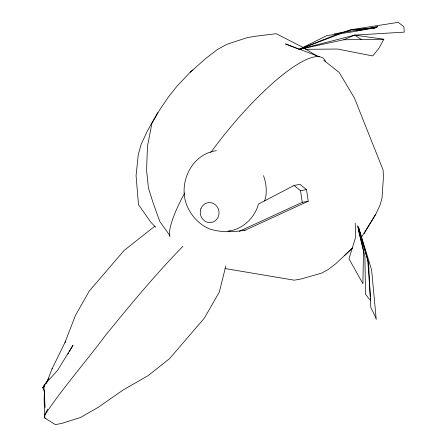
<?xml version="1.0" encoding="UTF-8"?>
<svg xmlns="http://www.w3.org/2000/svg" width="447" height="447" viewBox="0 0 447 447"><rect width="100%" height="100%" fill="white"/><g stroke="black" fill="none" stroke-linecap="round" stroke-linejoin="round"><path stroke-width="0.67" d="M44.454 391.192L44.147 398.992L44.672 417.928L55.439 424.65L61.999 423.337L80.376 417.543L98.346 407.245L122.925 390.114L148.074 375.67L169.519 358.678L204.396 318.085L219.304 292.053L225.791 266.116M47.622 409.106L44.996 414.643L44.672 417.928L46.007 418.308M45.086 407.474L43.879 385.493L57.49 370.479L73.012 345.196L69.274 351.767M264.68 201.1L266.021 195.278A40.727 38.023 79.4 0 0 263.495 175.643M46.399 383.587L52.003 368.959L65.435 341.575L65.061 342.335L75.331 315.627L89.283 291.008L124.16 250.415L155.025 226.048M361.338 237.553L375.826 214.107L380.011 205.201L382.023 198.172L383.476 176.308L383.057 169.888L354.443 98.066L339.178 72.431L323.807 60.334M52.003 368.959L52.31 368.339M319.538 56.786L285.443 43.89L299.177 49.36L354.7 35.112L383.833 39.247L378.989 48.248L372.669 55.942L337.58 49.041L305.457 49.304M157.774 112.504L147.409 130.949L141.258 144.029L138.307 154.355L136.061 175.626L138.503 204.665L150.902 222.31L155.735 227.288M67.916 354.153L68.598 352.962M364.026 233.731L375.826 214.107M49.036 377.966L42.744 387.806L44.37 390.857M44.996 414.643C63.636 386.934 85.746 361.807 105.721 335.088C130.463 304.653 155.55 274.363 182.957 246.28M44.175 386.297L42.744 387.806L44.231 386.364M303.625 47.706L276.173 33.704L255.857 36.179L247.169 37.649L226.931 44.298L217.365 49.516L205.804 58.428L190.182 72.252L176.939 86.249L168.43 96.977L159.534 110.107L151.874 123.478L147.471 146.281L146.577 170.296L148.421 187.913L152.935 202.307L159.864 221.623L169.776 235.424M352.599 247.917L336.077 263.467L328.21 269.535L321.695 273.089L300.714 279.084L294.238 280.185L224.958 268.524M344.76 255.31L352.107 248.381M216.359 150.678C191.154 154.075 177.47 183.991 187.287 206.43C191.523 216.024 198.87 223.953 208.369 228.484C220.075 232.742 233.088 232.155 245.213 230.205L308.218 201.228L306.502 189.595L300.004 184.354L294.048 185.466L258.277 204.156L257.701 206.631A40.727 38.023 79.4 0 1 227.981 231.283L229.97 230.915M301.272 49.343L299.177 49.36L326.751 35.615L353.18 31.776L377.838 26.714L374.798 28.044L356.438 30.843M239.257 231.317L302.261 202.34L308.218 201.228M338.128 33.799L299.177 49.36L343.782 39.766L354.7 35.112L404.256 32.134L403.876 26.719L398.249 22.35L351.364 29.675L339.424 33.341M299.177 49.36L341.575 33.369M347.448 31.15L351.364 29.675L367.903 28.524M294.048 185.466L300.546 190.707L306.502 189.595M334.417 33.788L377.838 26.714M369.283 28.429L370.664 28.329M372.038 28.234L374.798 28.044M343.782 39.766L383.833 39.247M243.883 230.199L245.213 230.205M304.217 48.075L316.895 56.009M354.7 35.112L361.439 39.537M358.712 227.601L371.625 270.083L376.24 319.398L375.206 316.42L370.809 307.447L368.607 263.439L358.075 226.271M358.528 227.691L367.747 259.791L370.339 296.612M358.276 229.026L364.92 256.433L365.495 294.042L368.624 298.278L370.58 300.082L370.434 297.998M357.477 225.769L363.489 250.711L362.919 283.744L348.967 258.785L355.739 236.843L355.197 223.182M300.546 190.707L302.261 202.34M169.866 236.781L169.514 231.423A120.064 29.027 -51.1 0 1 184.712 193.009M210.671 152.634A120.064 29.027 -51.1 0 1 325.533 61.418M190.182 72.252A42.448 10.259 -51.1 0 1 192.959 69.967M200.893 208.738A10.035 9.37 79.4 0 0 211.079 222.533A10.035 9.37 79.4 0 0 216.974 206.52A10.035 9.37 79.4 0 0 200.893 208.738"/></g></svg>
